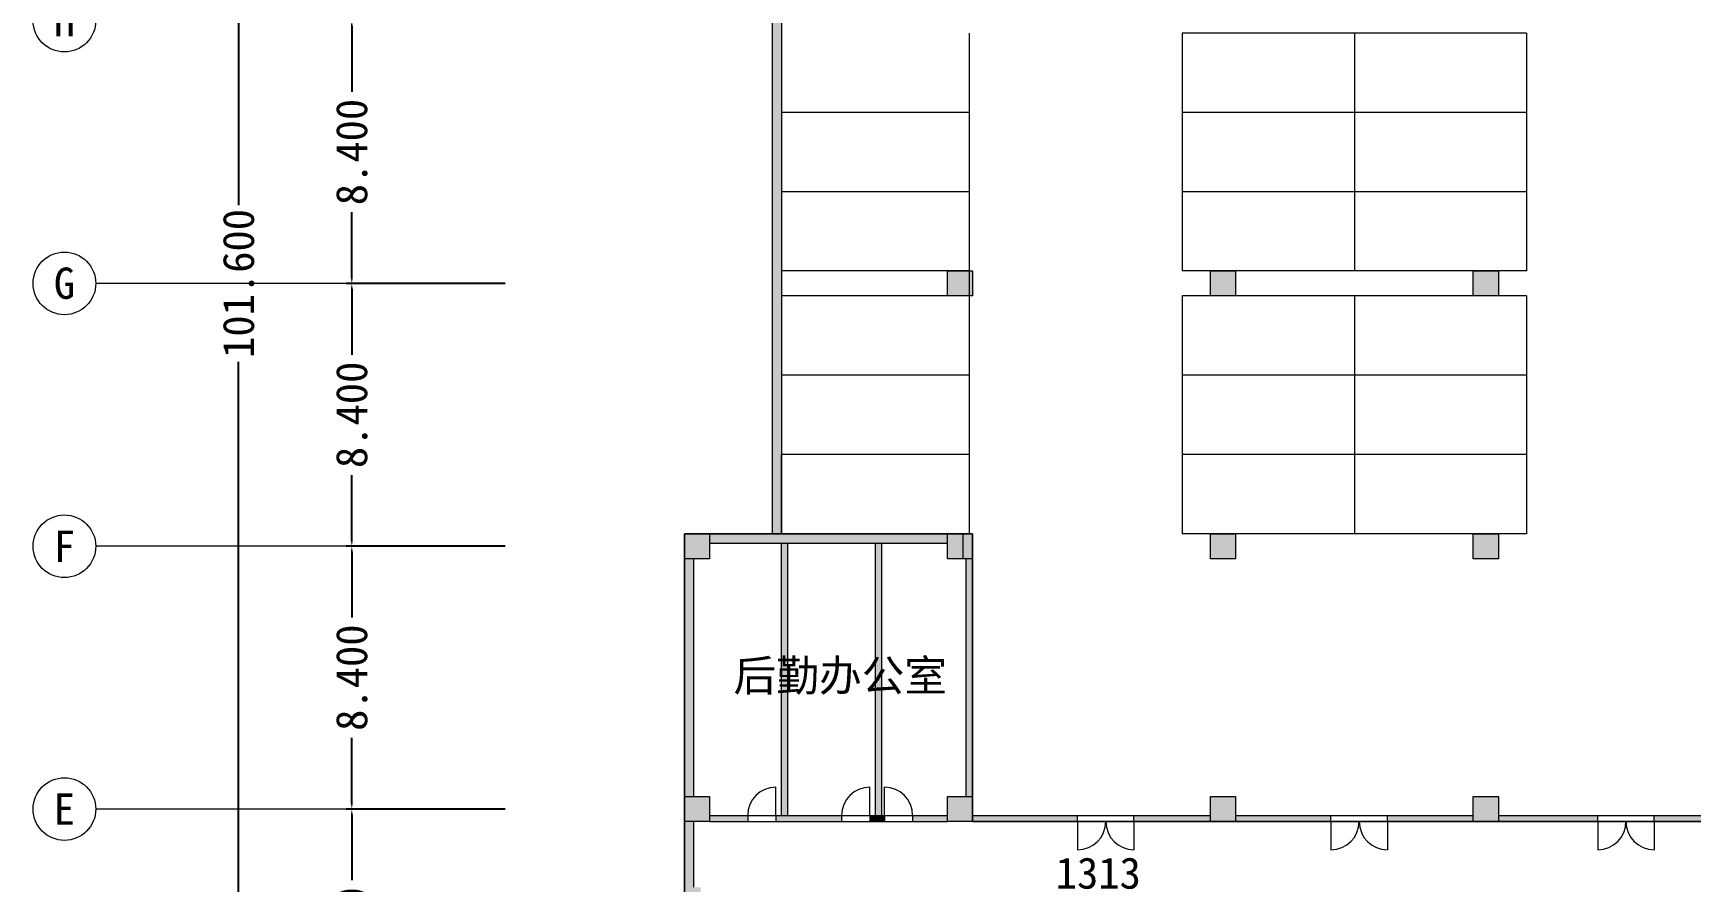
# Model space of a CAD drawing. Header units: metres. Extents: x -302 to 587, y -65 to 94.
# Drawn here: x -123.8 to -70.8, y -1 to 26.2 of the extents above; entities that cross this region are included whole.
import ezdxf

# ---------------------------------------------------------------- set-up
doc = ezdxf.new("R2010")
doc.units = ezdxf.units.M
doc.linetypes.add('ACAD_ISO03W100', pattern=[30, 12, -18])
doc.layers.get('0').update_dxf_attribs({"lineweight": 9})
for name, color, linetype, lineweight in [('fanghuo', 1, 'Continuous', 9), ('glass', 5, 'Continuous', 5), ('hatch', 212, 'ACAD_ISO03W100', 5), ('PUB_TEXT', 7, 'Continuous', 9), ('zhuwang', 2, 'Continuous', 13)]:
    doc.layers.add(name, color=color, linetype=linetype, lineweight=lineweight)
doc.styles.add('mystyle', font='', dxfattribs={"height": 1})
doc.styles.get('mystyle').set_extended_font_data('SimSun')
doc.dimstyles.new('myyyy', dxfattribs={"dimtxt": 1, "dimasz": 0.18, "dimexe": 0.18, "dimexo": 0.0625, "dimgap": 0.09, "dimtad": 0, "dimtoh": 1, "dimdec": 3, "dimrnd": 0.001, "dimzin": 0, "dimdsep": 46, "dimtxsty": 'Standard', "dimcen": 0.09, "dimadec": 0, "dimazin": 0, "dimtfac": 1, "dimtdec": 3, "dimtofl": 0, "dimtmove": 0, "dimatfit": 3, "dimfxl": 1, "dimtolj": 1, "dimtzin": 0, "dimarcsym": 0})

# ---------------------------------------------------------------- blocks, each defined once
blk = doc.blocks.new('*D41')
at = {"layer": 'Defpoints', "color": 0, "ltscale": 0.05, "transparency": 16777216}
for p in [(-108.651, 26.56), (-113.617, 18.16), (-108.651, 18.16)]:
    blk.add_point(p, dxfattribs=at)
at = {"layer": 'PUB_TEXT', "color": 0, "lineweight": -2, "ltscale": 0.05, "transparency": 16777216}
for p, q in [((-108.714, 26.56), (-113.797, 26.56)), ((-113.617, 26.38), (-113.617, 24.283)), ((-113.617, 18.34), (-113.617, 20.436)), ((-108.714, 18.16), (-113.797, 18.16))]:
    blk.add_line(p, q, dxfattribs=at)
at = {"layer": 'PUB_TEXT', "color": 0, "ltscale": 0.05, "transparency": 16777216}
for points in [[(-113.647, 26.38), (-113.587, 26.38), (-113.617, 26.56)], [(-113.647, 18.34), (-113.587, 18.34), (-113.617, 18.16)]]:
    blk.add_solid(points, dxfattribs=at)
at = {"layer": 'PUB_TEXT', "color": 0, "ltscale": 0.05, "transparency": 16777216, "insert": (-113.617, 22.36), "char_height": 1, "attachment_point": 5, "rotation": 90}
blk.add_mtext('\\A1;8.400', dxfattribs=at)
blk = doc.blocks.new('*D42')
at = {"layer": 'Defpoints', "color": 0, "ltscale": 0.05, "transparency": 16777216}
for p in [(-108.651, 18.16), (-113.617, 9.76), (-108.651, 9.76)]:
    blk.add_point(p, dxfattribs=at)
at = {"layer": 'PUB_TEXT', "color": 0, "lineweight": -2, "ltscale": 0.05, "transparency": 16777216}
for p, q in [((-108.714, 18.16), (-113.797, 18.16)), ((-113.617, 17.98), (-113.617, 15.883)), ((-113.617, 9.94), (-113.617, 12.036)), ((-108.714, 9.76), (-113.797, 9.76))]:
    blk.add_line(p, q, dxfattribs=at)
at = {"layer": 'PUB_TEXT', "color": 0, "ltscale": 0.05, "transparency": 16777216}
for points in [[(-113.647, 17.98), (-113.587, 17.98), (-113.617, 18.16)], [(-113.647, 9.94), (-113.587, 9.94), (-113.617, 9.76)]]:
    blk.add_solid(points, dxfattribs=at)
at = {"layer": 'PUB_TEXT', "color": 0, "ltscale": 0.05, "transparency": 16777216, "insert": (-113.617, 13.96), "char_height": 1, "attachment_point": 5, "rotation": 90}
blk.add_mtext('\\A1;8.400', dxfattribs=at)
blk = doc.blocks.new('*D43')
at = {"layer": 'Defpoints', "color": 0, "ltscale": 0.05, "transparency": 16777216}
for p in [(-108.651, 9.76), (-113.617, 1.36), (-108.651, 1.36)]:
    blk.add_point(p, dxfattribs=at)
at = {"layer": 'PUB_TEXT', "color": 0, "lineweight": -2, "ltscale": 0.05, "transparency": 16777216}
for p, q in [((-108.714, 9.76), (-113.797, 9.76)), ((-113.617, 9.58), (-113.617, 7.483)), ((-113.617, 1.54), (-113.617, 3.636)), ((-108.714, 1.36), (-113.797, 1.36))]:
    blk.add_line(p, q, dxfattribs=at)
at = {"layer": 'PUB_TEXT', "color": 0, "ltscale": 0.05, "transparency": 16777216}
for points in [[(-113.647, 9.58), (-113.587, 9.58), (-113.617, 9.76)], [(-113.647, 1.54), (-113.587, 1.54), (-113.617, 1.36)]]:
    blk.add_solid(points, dxfattribs=at)
at = {"layer": 'PUB_TEXT', "color": 0, "ltscale": 0.05, "transparency": 16777216, "insert": (-113.617, 5.56), "char_height": 1, "attachment_point": 5, "rotation": 90}
blk.add_mtext('\\A1;8.400', dxfattribs=at)
blk = doc.blocks.new('*D33')
at = {"layer": 'Defpoints', "color": 0, "ltscale": 0.05, "transparency": 16777216}
for p in [(-108.651, 1.36), (-113.617, -7.04), (-108.651, -7.04)]:
    blk.add_point(p, dxfattribs=at)
at = {"layer": 'PUB_TEXT', "color": 0, "lineweight": -2, "ltscale": 0.05, "transparency": 16777216}
for p, q in [((-108.714, 1.36), (-113.797, 1.36)), ((-113.617, 1.18), (-113.617, -0.917)), ((-113.617, -6.86), (-113.617, -4.764)), ((-108.714, -7.04), (-113.797, -7.04))]:
    blk.add_line(p, q, dxfattribs=at)
at = {"layer": 'PUB_TEXT', "color": 0, "ltscale": 0.05, "transparency": 16777216}
for points in [[(-113.647, 1.18), (-113.587, 1.18), (-113.617, 1.36)], [(-113.647, -6.86), (-113.587, -6.86), (-113.617, -7.04)]]:
    blk.add_solid(points, dxfattribs=at)
at = {"layer": 'PUB_TEXT', "color": 0, "ltscale": 0.05, "transparency": 16777216, "insert": (-113.617, -2.84), "char_height": 1, "attachment_point": 5, "rotation": 90}
blk.add_mtext('\\A1;8.400', dxfattribs=at)
blk = doc.blocks.new('*D44')
at = {"layer": 'Defpoints', "color": 0, "ltscale": 3, "transparency": 16777216}
for p in [(-117.233, 68.96), (-94.586, 68.96), (-68.586, -32.64)]:
    blk.add_point(p, dxfattribs=at)
at = {"layer": 'PUB_TEXT', "color": 0, "lineweight": -2, "ltscale": 3, "transparency": 16777216}
for p, q in [((-94.649, 68.96), (-117.413, 68.96)), ((-117.233, 68.78), (-117.233, 20.666)), ((-117.233, -32.46), (-117.233, 15.653)), ((-68.649, -32.64), (-117.413, -32.64))]:
    blk.add_line(p, q, dxfattribs=at)
at = {"layer": 'PUB_TEXT', "color": 0, "ltscale": 3, "transparency": 16777216}
for points in [[(-117.263, 68.78), (-117.203, 68.78), (-117.233, 68.96)], [(-117.263, -32.46), (-117.203, -32.46), (-117.233, -32.64)]]:
    blk.add_solid(points, dxfattribs=at)
at = {"layer": 'PUB_TEXT', "color": 0, "ltscale": 3, "transparency": 16777216, "insert": (-117.233, 18.16), "char_height": 1, "attachment_point": 5, "rotation": 90}
blk.add_mtext('\\A1;101.600', dxfattribs=at)

msp = doc.modelspace()

# ---------------------------------------------------------------- hatches: boundary and pattern name
at = {"layer": 'hatch', "ltscale": 0.05}
h = msp.add_hatch(color=256, dxfattribs=at)
h.dxf.hatch_style = 1
h.paths.add_polyline_path([(-99.8864, 51.3598), (-99.8864, 52.1598), (-99.8864, 54.6931), (-99.8864, 57.2265), (-99.8864, 59.7598), (-94.5864, 59.7598), (-94.5864, 60.0598), (-100.1864, 60.0598), (-100.1864, 10.1598), (-99.8864, 10.1598)])
h = msp.add_hatch(color=256, dxfattribs=at)
h.dxf.hatch_style = 1
h.paths.add_polyline_path([(-93.7864, 18.5598), (-94.5864, 18.5598), (-94.5864, 17.7598), (-93.7864, 17.7598)])
h = msp.add_hatch(color=256, dxfattribs=at)
h.dxf.hatch_style = 1
h.paths.add_polyline_path([(-76.9864, 18.5598), (-77.7864, 18.5598), (-77.7864, 17.7598), (-76.9864, 17.7598)])
h.paths.add_polyline_path([(-85.3864, 18.5598), (-86.1864, 18.5598), (-86.1864, 17.7598), (-85.3864, 17.7598)])
h = msp.add_hatch(color=256, dxfattribs=at)
h.dxf.hatch_style = 1
h.paths.add_polyline_path([(-102.6864, 9.3598), (-102.9864, 9.3598), (-102.9864, 1.7598), (-102.6864, 1.7598)])
h.paths.add_polyline_path([(-102.1864, 1.7598), (-102.9864, 1.7598), (-102.9864, 0.9598), (-102.1864, 0.9598)])
h.paths.add_polyline_path([(-102.1864, 10.1598), (-102.9864, 10.1598), (-102.9864, 9.3598), (-102.1864, 9.3598)])
h = msp.add_hatch(color=256, dxfattribs=at)
h.dxf.hatch_style = 1
h.paths.add_polyline_path([(-94.5864, 10.1598), (-98.3864, 10.1598), (-99.1864, 10.1598), (-99.8864, 10.1598), (-102.1864, 10.1598), (-102.1864, 9.8598), (-94.5864, 9.8598)])
h = msp.add_hatch(color=256, dxfattribs=at)
h.dxf.hatch_style = 1
h.paths.add_polyline_path([(-93.7864, 10.1598), (-94.5864, 10.1598), (-94.5864, 9.3598), (-93.7864, 9.3598)])
h = msp.add_hatch(color=256, dxfattribs=at)
h.dxf.hatch_style = 1
h.paths.add_polyline_path([(-76.9864, 10.1598), (-77.7864, 10.1598), (-77.7864, 9.3598), (-76.9864, 9.3598)])
h.paths.add_polyline_path([(-85.3864, 10.1598), (-86.1864, 10.1598), (-86.1864, 9.3598), (-85.3864, 9.3598)])
h = msp.add_hatch(color=256, dxfattribs=at)
h.dxf.hatch_style = 1
h.paths.add_polyline_path([(-99.6864, 9.8598), (-99.8864, 9.8598), (-99.8864, 1.1598), (-99.6864, 1.1598)])
h = msp.add_hatch(color=256, dxfattribs=at)
h.dxf.hatch_style = 1
h.paths.add_polyline_path([(-96.6864, 9.8598), (-96.8864, 9.8598), (-96.8864, 1.1598), (-96.6864, 1.1598)])
h = msp.add_hatch(color=256, dxfattribs=at)
h.dxf.hatch_style = 1
h.paths.add_polyline_path([(-93.7864, 9.3598), (-93.9864, 9.3598), (-93.9864, 1.7598), (-93.7864, 1.7598)])
h = msp.add_hatch(color=256, dxfattribs=at)
h.dxf.hatch_style = 1
h.paths.add_polyline_path([(-85.3864, 1.7598), (-86.1864, 1.7598), (-86.1864, 0.9598), (-85.3864, 0.9598)])
h.paths.add_polyline_path([(-93.7864, 1.7598), (-94.5864, 1.7598), (-94.5864, 0.9598), (-93.7864, 0.9598)])
h = msp.add_hatch(color=256, dxfattribs=at)
h.dxf.hatch_style = 1
h.paths.add_polyline_path([(-68.5864, 1.7598), (-69.3864, 1.7598), (-69.3864, 0.9598), (-68.5864, 0.9598)])
h.paths.add_polyline_path([(-76.9864, 1.7598), (-77.7864, 1.7598), (-77.7864, 0.9598), (-76.9864, 0.9598)])
h = msp.add_hatch(color=256, dxfattribs=at)
h.dxf.hatch_style = 1
h.paths.add_polyline_path([(-100.9676, 1.1598), (-102.1864, 1.1598), (-102.1864, 0.9598), (-100.9676, 0.9598)])
h = msp.add_hatch(color=256, dxfattribs=at)
h.dxf.hatch_style = 1
h.paths.add_polyline_path([(-97.9676, 1.1598), (-100.0676, 1.1598), (-100.0676, 0.9598), (-97.9676, 0.9598)])
h = msp.add_hatch(color=256, dxfattribs=at)
h.dxf.hatch_style = 1
h.paths.add_polyline_path([(-96.6007, 1.1598), (-97.0676, 1.1598), (-97.0676, 0.9598), (-96.6007, 0.9598)])
h = msp.add_hatch(color=256, dxfattribs=at)
h.dxf.hatch_style = 1
h.paths.add_polyline_path([(-94.5864, 1.1598), (-95.7007, 1.1598), (-95.7007, 0.9598), (-94.5864, 0.9598)])
h = msp.add_hatch(color=256, dxfattribs=at)
h.dxf.hatch_style = 1
h.paths.add_polyline_path([(-90.4274, 1.1598), (-93.7864, 1.1598), (-93.7864, 0.9598), (-90.4274, 0.9598)])
h = msp.add_hatch(color=256, dxfattribs=at)
h.dxf.hatch_style = 1
h.paths.add_polyline_path([(-86.1864, 1.1598), (-88.6274, 1.1598), (-88.6274, 0.9598), (-86.1864, 0.9598)])
h = msp.add_hatch(color=256, dxfattribs=at)
h.dxf.hatch_style = 1
h.paths.add_polyline_path([(-82.3331, 1.1598), (-85.3864, 1.1598), (-85.3864, 0.9598), (-82.3331, 0.9598)])
h = msp.add_hatch(color=256, dxfattribs=at)
h.dxf.hatch_style = 1
h.paths.add_polyline_path([(-77.7864, 1.1598), (-80.5331, 1.1598), (-80.5331, 0.9598), (-77.7864, 0.9598)])
h = msp.add_hatch(color=256, dxfattribs=at)
h.dxf.hatch_style = 1
h.paths.add_polyline_path([(-73.8084, 1.1598), (-76.9864, 1.1598), (-76.9864, 0.9598), (-73.8084, 0.9598)])
h = msp.add_hatch(color=256, dxfattribs=at)
h.dxf.hatch_style = 1
h.paths.add_polyline_path([(-69.3864, 1.1598), (-72.0084, 1.1598), (-72.0084, 0.9598), (-69.3864, 0.9598)])
h = msp.add_hatch(color=256, dxfattribs=at)
h.dxf.hatch_style = 1
h.paths.add_polyline_path([(-102.4759, -1.1402), (-102.6864, -1.1402), (-102.6864, 0.9598), (-102.9864, 0.9598), (-102.9864, -2.6742), (-100.1823, -5.4782), (-99.9702, -5.2661), (-102.6864, -2.5499), (-102.6864, -1.3402), (-102.4759, -1.3402)])

# ---------------------------------------------------------------- linework, layer by layer
at = {"ltscale": 0.05}
for p, q in [((-100.1864, 60.0598), (-100.1864, 10.1598)), ((-99.8864, 51.3598), (-99.8864, 10.1598)), ((-102.1864, 1.1598), (-94.5864, 1.1598)), ((-100.9676, 1.1598), (-100.9676, 0.9598)), ((-100.0676, 1.1598), (-100.0676, 0.9598)), ((-97.9676, 1.1598), (-97.9676, 0.9598)), ((-97.0676, 1.1598), (-97.0676, 0.9598)), ((-96.6007, 1.1598), (-96.6007, 0.9598)), ((-95.7007, 1.1598), (-95.7007, 0.9598)), ((-93.7864, 1.1598), (-86.1864, 1.1598)), ((-90.4274, 0.9598), (-90.4274, 1.1598)), ((-88.6274, 0.9598), (-88.6274, 1.1598)), ((-85.3864, 1.1598), (-77.7864, 1.1598)), ((-82.3331, 0.9598), (-82.3331, 1.1598)), ((-80.5331, 0.9598), (-80.5331, 1.1598)), ((-76.9864, 1.1598), (-69.3864, 1.1598)), ((-73.8084, 0.9598), (-73.8084, 1.1598)), ((-72.0084, 0.9598), (-72.0084, 1.1598)), ((-102.6864, -1.1402), (-102.6864, 0.9598)), ((-102.1864, 0.9598), (-94.5864, 0.9598)), ((-93.7864, 0.9598), (-86.1864, 0.9598)), ((-85.3864, 0.9598), (-77.7864, 0.9598)), ((-76.9864, 0.9598), (-69.3864, 0.9598))]:
    msp.add_line(p, q, dxfattribs=at)
for p, q in [((-93.8864, 18.5598), (-93.8864, 26.1598)), ((-81.5864, 26.1598), (-81.5864, 23.6265)), ((-93.8864, 23.6265), (-99.8864, 23.6265)), ((-81.5864, 23.6265), (-81.5864, 21.0931)), ((-93.8864, 21.0931), (-99.8864, 21.0931)), ((-81.5864, 21.0931), (-81.5864, 18.5598)), ((-93.8864, 18.5598), (-99.8864, 18.5598)), ((-94.5864, 18.5598), (-93.7864, 18.5598)), ((-93.8864, 17.7598), (-93.8864, 18.5598)), ((-93.7864, 18.5598), (-93.7864, 17.7598)), ((-93.8864, 17.7598), (-99.8864, 17.7598)), ((-93.7864, 17.7598), (-94.5864, 17.7598)), ((-93.8864, 10.1598), (-93.8864, 17.7598)), ((-81.5864, 17.7598), (-81.5864, 15.2265)), ((-93.8864, 15.2265), (-99.8864, 15.2265)), ((-81.5864, 15.2265), (-81.5864, 12.6931)), ((-99.8864, 10.1598), (-99.8864, 12.6931)), ((-93.8864, 12.6931), (-99.8864, 12.6931)), ((-81.5864, 12.6931), (-81.5864, 10.1598)), ((-102.9864, 9.3598), (-102.9864, 10.1598)), ((-102.9864, 10.1598), (-102.1864, 10.1598)), ((-102.1864, 10.1598), (-102.1864, 9.3598)), ((-102.1864, 10.1598), (-94.5864, 10.1598)), ((-99.8864, 10.1598), (-99.1864, 10.1598)), ((-99.1864, 10.1598), (-98.3864, 10.1598)), ((-98.3864, 10.1598), (-94.5864, 10.1598)), ((-94.5864, 10.1598), (-93.7864, 10.1598)), ((-94.0864, 9.3598), (-94.0864, 10.1598)), ((-93.7864, 10.1598), (-93.7864, 9.3598)), ((-102.1864, 9.8598), (-94.5864, 9.8598)), ((-99.8864, 1.1598), (-99.8864, 9.8598)), ((-99.6864, 1.1598), (-99.6864, 9.8598)), ((-96.8864, 1.1598), (-96.8864, 9.8598)), ((-96.6864, 1.1598), (-96.6864, 9.8598)), ((-102.1864, 9.3598), (-102.9864, 9.3598)), ((-102.9864, 1.7598), (-102.9864, 9.3598)), ((-102.6864, 1.7598), (-102.6864, 9.3598)), ((-93.7864, 9.3598), (-94.5864, 9.3598)), ((-93.9864, 1.7598), (-93.9864, 9.3598)), ((-93.7864, 1.7598), (-93.7864, 9.3598)), ((-102.9864, -2.6742), (-102.9864, 0.9598))]:
    msp.add_line(p, q)
at = {"ltscale": 3}
for p, q in [((-76.0864, 26.1598), (-87.0864, 26.1598)), ((-87.0864, 26.1598), (-87.0864, 18.5598)), ((-76.0864, 26.1598), (-76.0864, 18.5598)), ((-76.0864, 23.6265), (-87.0864, 23.6265)), ((-76.0864, 21.0931), (-87.0864, 21.0931)), ((-76.0864, 18.5598), (-87.0864, 18.5598)), ((-76.0864, 17.7598), (-87.0864, 17.7598)), ((-87.0864, 17.7598), (-87.0864, 10.1598)), ((-76.0864, 17.7598), (-76.0864, 10.1598)), ((-76.0864, 15.2265), (-87.0864, 15.2265)), ((-76.0864, 12.6931), (-87.0864, 12.6931)), ((-76.0864, 10.1598), (-87.0864, 10.1598))]:
    msp.add_line(p, q, dxfattribs=at)
at = {"layer": 'fanghuo', "ltscale": 3}
for points in [[(-34.9864, 68.9598), (-51.7864, 68.9598), (-51.7864, 59.7598), (-99.8864, 59.7598), (-99.8864, 10.1598), (-93.7864, 10.1598), (-93.7864, 0.9598), (-34.9864, 0.9598), (-34.9864, 68.9598)], [(-99.8864, 10.1598), (-102.9864, 10.1598), (-102.9864, -2.6742), (-73.0204, -32.6402), (-60.1864, -32.6402), (-60.1864, -7.4402), (-34.9864, -7.4402), (-34.9864, 0.9598), (-93.7864, 0.9598), (-93.7864, 10.1598), (-99.8864, 10.1598)]]:
    msp.add_lwpolyline(points, dxfattribs=at)
at = {"layer": 'glass', "ltscale": 0.05}
for p, q in [((-100.0676, 1.1598), (-100.0676, 2.0598)), ((-97.0676, 1.1598), (-97.0676, 2.0598)), ((-96.6007, 1.1598), (-96.6007, 2.0598)), ((-90.4274, 0.9598), (-90.4274, 0.0598)), ((-88.6274, 0.9598), (-88.6274, 0.0598)), ((-82.3331, 0.9598), (-82.3331, 0.0598)), ((-80.5331, 0.9598), (-80.5331, 0.0598)), ((-73.8084, 0.9598), (-73.8084, 0.0598)), ((-72.0084, 0.9598), (-72.0084, 0.0598))]:
    msp.add_line(p, q, dxfattribs=at)
for centre, start, end in [((-100.0676, 1.1598), 90, 180), ((-97.0676, 1.1598), 90, 180), ((-96.6007, 1.1598), 0, 90), ((-90.4274, 0.9598), 270, 0), ((-88.6274, 0.9598), 180, 270), ((-82.3331, 0.9598), 270, 0), ((-80.5331, 0.9598), 180, 270), ((-73.8084, 0.9598), 270, 0), ((-72.0084, 0.9598), 180, 270)]:
    msp.add_arc(centre, 0.9, start, end, dxfattribs=at)
at = {"layer": 'PUB_TEXT', "ltscale": 3}
for p, q in [((-113.7973, 18.1598), (-121.7973, 18.1598)), ((-113.7973, 9.7598), (-121.7973, 9.7598)), ((-113.7973, 1.3598), (-121.7973, 1.3598))]:
    msp.add_line(p, q, dxfattribs=at)
for centre in [(-122.7973, 26.5598), (-122.7973, 18.1598), (-122.7973, 9.7598), (-122.7973, 1.3598)]:
    msp.add_circle(centre, 1, dxfattribs=at)
at = {"layer": 'zhuwang'}
for points in [[(-94.5864, 18.5598), (-93.7864, 18.5598), (-93.7864, 17.7598), (-94.5864, 17.7598)], [(-86.1864, 18.5598), (-85.3864, 18.5598), (-85.3864, 17.7598), (-86.1864, 17.7598)], [(-77.7864, 18.5598), (-76.9864, 18.5598), (-76.9864, 17.7598), (-77.7864, 17.7598)], [(-102.9864, 10.1598), (-102.1864, 10.1598), (-102.1864, 9.3598), (-102.9864, 9.3598)], [(-94.5864, 10.1598), (-93.7864, 10.1598), (-93.7864, 9.3598), (-94.5864, 9.3598)], [(-86.1864, 10.1598), (-85.3864, 10.1598), (-85.3864, 9.3598), (-86.1864, 9.3598)], [(-77.7864, 10.1598), (-76.9864, 10.1598), (-76.9864, 9.3598), (-77.7864, 9.3598)], [(-102.9864, 1.7598), (-102.1864, 1.7598), (-102.1864, 0.9598), (-102.9864, 0.9598)], [(-94.5864, 1.7598), (-93.7864, 1.7598), (-93.7864, 0.9598), (-94.5864, 0.9598)], [(-86.1864, 1.7598), (-85.3864, 1.7598), (-85.3864, 0.9598), (-86.1864, 0.9598)], [(-77.7864, 1.7598), (-76.9864, 1.7598), (-76.9864, 0.9598), (-77.7864, 0.9598)]]:
    msp.add_lwpolyline(points, close=True, dxfattribs=at)

# ---------------------------------------------------------------- texts
at = {"layer": 'fanghuo', "ltscale": 3, "insert": (-91.1276, -0.1838), "char_height": 1, "attachment_point": 1, "style": 'mystyle'}
msp.add_mtext_dynamic_manual_height_columns('1313', width=4.892015, gutter_width=5, heights=[0], dxfattribs=at)
at = {"layer": 'PUB_TEXT', "ltscale": 3, "char_height": 1, "attachment_point": 5, "style": 'mystyle'}
for s, insert in [('H', (-122.7973, 26.5598)), ('G', (-122.7973, 18.1598)), ('F', (-122.7973, 9.7598)), ('E', (-122.7973, 1.3598))]:
    msp.add_mtext_dynamic_manual_height_columns(s, width=1.774604, gutter_width=5, heights=[0], dxfattribs=dict(at, insert=insert))
at = {"layer": 'PUB_TEXT', "ltscale": 0.05, "insert": (-101.4199, 6.1276), "char_height": 1, "attachment_point": 1, "style": 'mystyle'}
msp.add_mtext_dynamic_manual_height_columns('{\\fArial Unicode MS|b0|i0|c134|p0;后勤办公室}', width=7.433566, gutter_width=5, heights=[0], dxfattribs=at)

# ---------------------------------------------------------------- dimensions: what is measured, and where the dimension line sits
at = {"layer": 'PUB_TEXT', "ltscale": 3}
dim = msp.add_linear_dim(base=(-117.2327, 68.9598), p1=(-68.5864, -32.6402), p2=(-94.5864, 68.9598), angle=270, dimstyle='myyyy', dxfattribs=at)
dim.commit()
dim.dimension.update_dxf_attribs({"geometry": '*D44', "text_midpoint": (-117.2327, 18.1598)})
at = {"layer": 'PUB_TEXT', "ltscale": 0.05}
for base, p1, p2, picture, middle in [((-113.6173, 18.1598), (-108.6514, 26.5598), (-108.6514, 18.1598), '*D41', (-113.6173, 22.3598)), ((-113.6173, 9.7598), (-108.6514, 18.1598), (-108.6514, 9.7598), '*D42', (-113.6173, 13.9598)), ((-113.6173, 1.3598), (-108.6514, 9.7598), (-108.6514, 1.3598), '*D43', (-113.6173, 5.5598)), ((-113.6173, -7.0402), (-108.6514, 1.3598), (-108.6514, -7.0402), '*D33', (-113.6173, -2.8402))]:
    dim = msp.add_linear_dim(base=base, p1=p1, p2=p2, angle=270, dimstyle='myyyy', dxfattribs=at)
    dim.commit()
    dim.dimension.update_dxf_attribs({"geometry": picture, "text_midpoint": middle})

doc.saveas('drawing.dxf')
